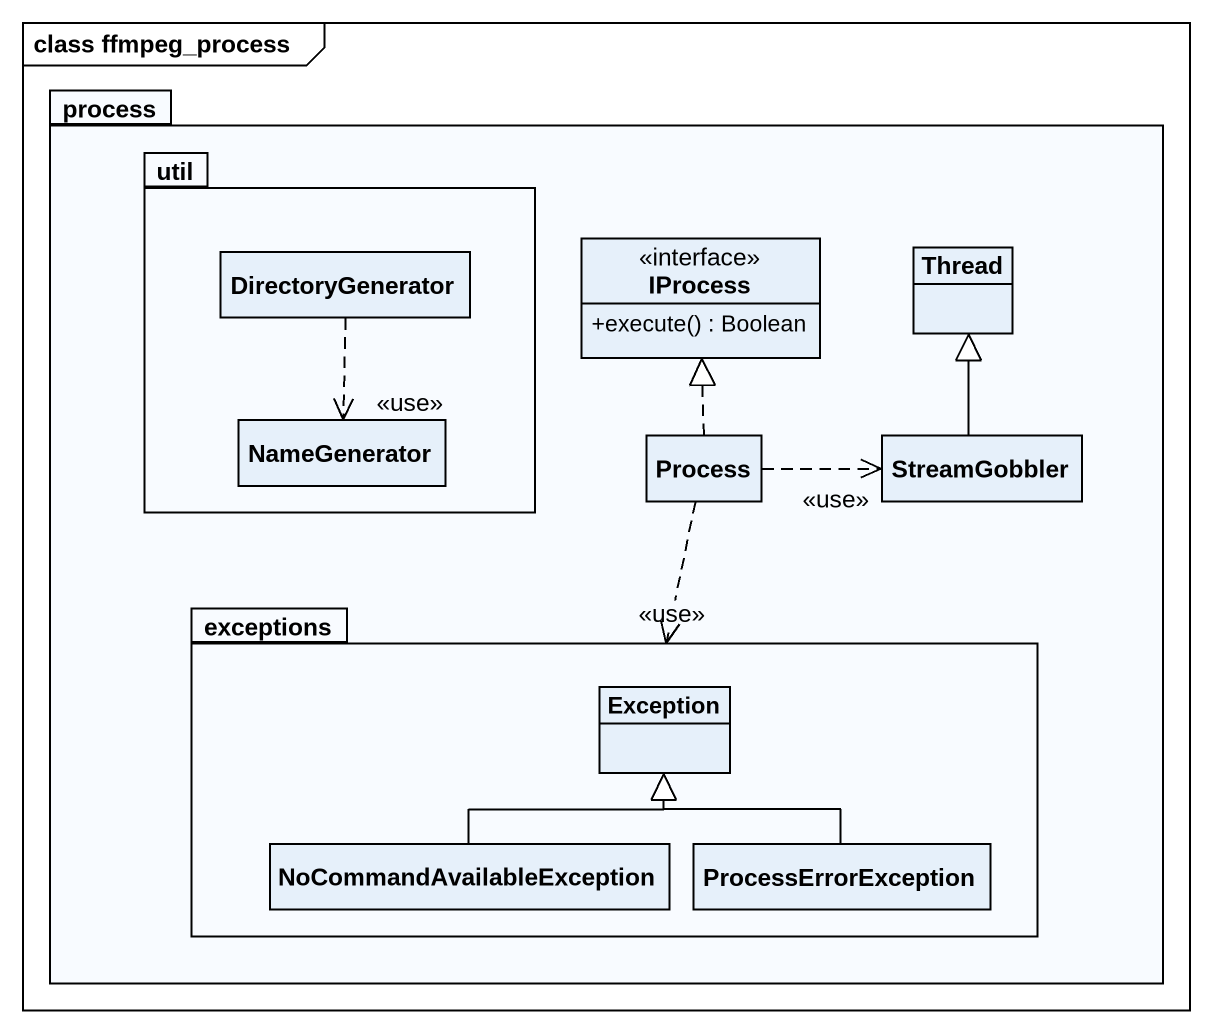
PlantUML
@startuml
mainframe class ffmpeg_process
hide circle
hide empty members
skinparam classAttributeIconSize 0
package "process" as process_ {
  package util {
    class DirectoryGenerator
    class NameGenerator
  }
  interface IProcess {
    +execute() : Boolean
  }
  class Thread
  class "Process" as Process_
  class StreamGobbler
  package exceptions {
    class "Exception" as Exception_
    class NoCommandAvailableException
    class ProcessErrorException
  }
}
DirectoryGenerator ..> NameGenerator : <<use>>
Process_ .up.|> IProcess
Process_ .right.> StreamGobbler : <<use>>
Process_ ..> exceptions : <<use>>
StreamGobbler -up-|> Thread
NoCommandAvailableException -up-|> Exception_
ProcessErrorException -up-|> Exception_
@enduml
